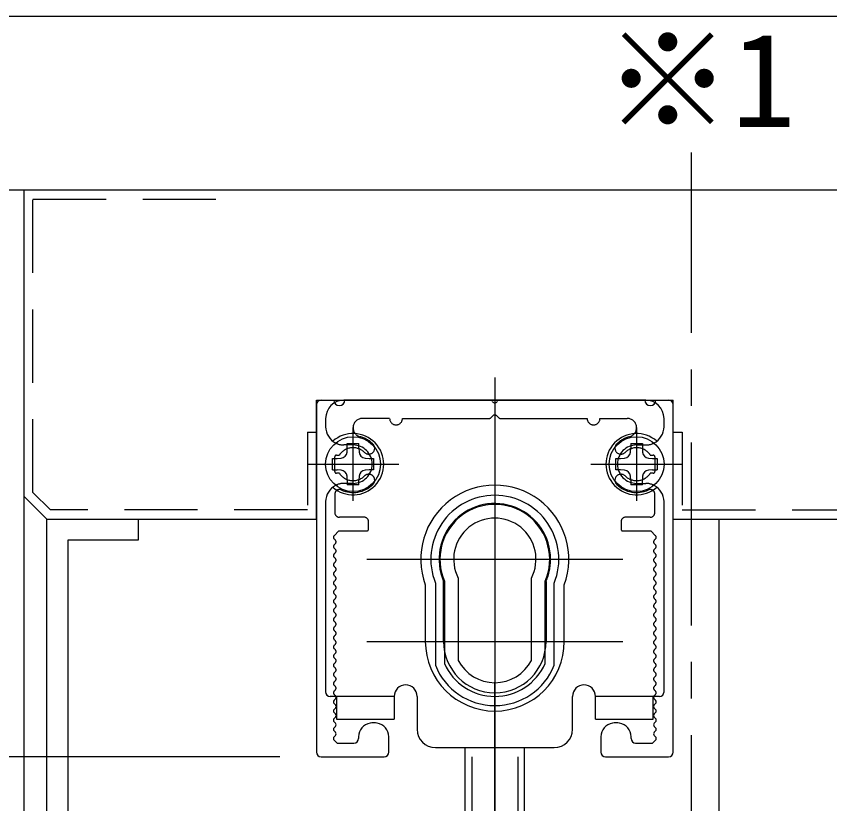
# Model space of a CAD drawing. Units: millimetres, scale not verified. Extents: x -800 to 800, y -554 to 554.
# Drawn here: x -510 to -421.1, y 381.5 to 467.6 of the extents above; entities that cross this region are included whole.
import ezdxf
from ezdxf.enums import TextEntityAlignment as Align

# ---------------------------------------------------------------- set-up
doc = ezdxf.new("R2010")
doc.units = ezdxf.units.MM
doc.header["$LTSCALE"] = 4
for name, pattern in [('CHAIN1', [8, 5, -1, 1, -1]), ('USER1', [19.05, 12.7, -6.35]), ('USER11', [14.01, 12, -1, 0.01, -1]), ('USER9', [3, 2, -1])]:
    doc.linetypes.add(name, pattern=pattern)
doc.layers.add('2-0', color=7, linetype='Continuous', lineweight=25)
doc.styles.add('ＭＳ ゴシック', font='')
doc.styles.get('ＭＳ ゴシック').set_extended_font_data('MS Gothic')

msp = doc.modelspace()

# ---------------------------------------------------------------- linework, layer by layer
at = {"layer": '2-0'}
for p, q in [((-512.177, 467.642), (-360.177, 467.642)), ((-512.177, 448.653), (-360.177, 448.653)), ((-509.177, 448.653), (-509.177, 177.021)), ((-509.177, 448.653), (-509.177, 415.153)), ((-476.677, 425.653), (-475.277, 425.653)), ((-441.177, 425.653), (-474.177, 425.653)), ((-474.077, 425.653), (-458.197, 425.653)), ((-472.077, 425.653), (-443.277, 425.653)), ((-443.277, 425.653), (-472.077, 425.653)), ((-457.158, 425.653), (-441.277, 425.653)), ((-440.077, 425.653), (-438.677, 425.653)), ((-438.177, 412.653), (-438.177, 425.653)), ((-477.177, 425.153), (-477.177, 387.153)), ((-438.177, 387.153), (-438.177, 425.153)), ((-476.177, 423.653), (-476.177, 422.753)), ((-439.177, 422.753), (-439.177, 423.653)), ((-473.807, 420.403), (-473.807, 420.903)), ((-473.807, 420.903), (-472.547, 420.903)), ((-472.547, 420.403), (-472.547, 420.903)), ((-442.807, 420.903), (-441.547, 420.903)), ((-442.807, 420.903), (-442.807, 420.403)), ((-441.547, 420.903), (-441.547, 420.403)), ((-473.841, 419.962), (-473.807, 420.403)), ((-472.547, 420.403), (-472.514, 419.962)), ((-442.841, 419.962), (-442.807, 420.403)), ((-441.547, 420.403), (-441.514, 419.962)), ((-475.427, 419.283), (-474.927, 419.283)), ((-475.427, 418.023), (-475.427, 419.283)), ((-474.927, 419.283), (-474.486, 419.317)), ((-471.869, 419.317), (-471.427, 419.283)), ((-471.427, 419.283), (-470.927, 419.283)), ((-470.927, 419.283), (-470.927, 418.023)), ((-444.427, 418.023), (-444.427, 419.283)), ((-444.427, 419.283), (-443.927, 419.283)), ((-443.927, 419.283), (-443.486, 419.317)), ((-440.869, 419.317), (-440.427, 419.283)), ((-440.427, 419.283), (-439.927, 419.283)), ((-439.927, 419.283), (-439.927, 418.023)), ((-475.427, 418.023), (-474.927, 418.023)), ((-474.486, 417.99), (-474.927, 418.023)), ((-473.807, 416.903), (-473.841, 417.345)), ((-472.514, 417.345), (-472.547, 416.903)), ((-471.427, 418.023), (-471.869, 417.99)), ((-470.927, 418.023), (-471.427, 418.023)), ((-443.927, 418.023), (-444.427, 418.023)), ((-443.486, 417.99), (-443.927, 418.023)), ((-442.807, 416.903), (-442.841, 417.345)), ((-441.514, 417.345), (-441.547, 416.903)), ((-440.427, 418.023), (-440.869, 417.99)), ((-440.427, 418.023), (-439.927, 418.023)), ((-473.807, 416.903), (-473.807, 416.403)), ((-472.547, 416.403), (-473.807, 416.403)), ((-472.547, 416.403), (-472.547, 416.903)), ((-442.807, 416.903), (-442.807, 416.403)), ((-441.547, 416.403), (-442.807, 416.403)), ((-441.547, 416.403), (-441.547, 416.903)), ((-506.677, 412.653), (-509.177, 415.153)), ((-476.177, 414.553), (-476.177, 393.753)), ((-439.177, 393.753), (-439.177, 414.553)), ((-506.677, 412.653), (-477.177, 412.653)), ((-506.677, 362.653), (-506.677, 412.653)), ((-506.677, 412.653), (-496.677, 412.653)), ((-496.677, 412.653), (-496.677, 410.353)), ((-438.177, 412.653), (-365.677, 412.653)), ((-433.177, 412.653), (-433.177, 197.153)), ((-504.377, 410.353), (-504.377, 362.653)), ((-496.677, 410.353), (-504.377, 410.353)), ((-464.177, 405.655), (-464.177, 396.655)), ((-461.677, 406.192), (-461.677, 397.192)), ((-453.677, 397.192), (-453.677, 406.192)), ((-452.177, 399.253), (-452.177, 405.855)), ((-451.177, 396.655), (-451.177, 405.655)), ((-465.277, 405.451), (-465.277, 399.253)), ((-450.077, 399.253), (-450.077, 405.451)), ((-452.177, 396.855), (-452.177, 399.253)), ((-474.977, 393.253), (-475.677, 393.253)), ((-468.677, 393.253), (-468.677, 390.753)), ((-466.177, 393.253), (-466.177, 389.653)), ((-449.177, 389.653), (-449.177, 393.253)), ((-446.677, 390.753), (-446.677, 393.253)), ((-439.677, 393.253), (-440.377, 393.253)), ((-475.251, 392.83), (-475.104, 392.976)), ((-475.104, 392.33), (-475.251, 392.476)), ((-440.251, 392.976), (-440.104, 392.83)), ((-440.104, 392.476), (-440.251, 392.33)), ((-475.251, 391.83), (-475.104, 391.976)), ((-475.104, 391.33), (-475.251, 391.476)), ((-440.251, 391.976), (-440.104, 391.83)), ((-440.104, 391.476), (-440.251, 391.33)), ((-475.251, 390.83), (-475.104, 390.976)), ((-440.251, 390.976), (-440.104, 390.83)), ((-475.104, 390.33), (-475.251, 390.476)), ((-475.251, 389.83), (-475.104, 389.976)), ((-440.104, 390.476), (-440.251, 390.33)), ((-440.251, 389.976), (-440.104, 389.83)), ((-475.104, 389.33), (-475.251, 389.476)), ((-475.251, 388.83), (-475.104, 388.976)), ((-472.577, 388.842), (-472.577, 388.653)), ((-469.277, 387.153), (-469.277, 388.842)), ((-446.077, 388.842), (-446.077, 387.153)), ((-442.777, 388.653), (-442.777, 388.842)), ((-440.104, 389.476), (-440.251, 389.33)), ((-440.251, 388.976), (-440.104, 388.83)), ((-474.927, 388.153), (-475.251, 388.476)), ((-474.927, 388.153), (-473.077, 388.153)), ((-442.277, 388.153), (-440.427, 388.153)), ((-440.104, 388.476), (-440.427, 388.153)), ((-464.177, 387.653), (-451.177, 387.653)), ((-460.927, 377.514), (-460.927, 387.653)), ((-454.427, 377.514), (-454.427, 387.653)), ((-481.177, 386.653), (-562.245, 386.653)), ((-481.177, 386.653), (-562.245, 386.653)), ((-476.677, 386.653), (-469.777, 386.653)), ((-460.177, 386.653), (-460.177, 378.653)), ((-457.677, 386.653), (-457.677, 378.653)), ((-455.177, 386.653), (-455.177, 378.653)), ((-445.577, 386.653), (-438.677, 386.653))]:
    msp.add_line(p, q, dxfattribs=at)
at = {"layer": '2-0', "linetype": 'CHAIN1'}
msp.add_line((-436.177, 177.021), (-436.177, 452.734), dxfattribs=at)
at = {"layer": '2-0', "linetype": 'USER11'}
for p, q in [((-457.677, 428.118), (-457.677, 383.118)), ((-457.677, 425.729), (-457.677, 421.729)), ((-473.177, 414.653), (-473.177, 422.653)), ((-442.177, 422.653), (-442.177, 414.653)), ((-457.677, 422.253), (-457.677, 394.253)), ((-478.177, 418.653), (-468.177, 418.653)), ((-447.177, 418.653), (-437.177, 418.653)), ((-457.677, 413.253), (-457.677, 385.253)), ((-471.677, 408.253), (-443.677, 408.253)), ((-469.382, 408.253), (-445.566, 408.253)), ((-457.677, 404.453), (-457.677, 394.053)), ((-471.677, 399.253), (-443.677, 399.253)), ((-467.502, 399.253), (-447.864, 399.253)), ((-457.677, 348.614), (-457.677, 394.814))]:
    msp.add_line(p, q, dxfattribs=at)
at = {"layer": '2-0', "linetype": 'USER1'}
for p, q in [((-469.177, 423.653), (-472.164, 423.653)), ((-467.777, 423.653), (-458.302, 423.653)), ((-457.889, 423.941), (-458.089, 423.741)), ((-457.265, 423.741), (-457.465, 423.941)), ((-457.053, 423.653), (-447.577, 423.653)), ((-446.177, 423.653), (-443.191, 423.653)), ((-473.177, 420.753), (-474.177, 420.753)), ((-442.177, 420.753), (-441.177, 420.753)), ((-475.177, 417.853), (-475.177, 419.453)), ((-474.977, 419.653), (-474.674, 419.653)), ((-440.681, 419.653), (-440.377, 419.653)), ((-440.177, 419.453), (-440.177, 417.853)), ((-474.674, 417.653), (-474.977, 417.653)), ((-440.377, 417.653), (-440.681, 417.653)), ((-473.177, 416.553), (-474.177, 416.553)), ((-442.177, 416.553), (-441.177, 416.553)), ((-475.177, 415.38), (-475.177, 413.353)), ((-440.177, 413.353), (-440.177, 415.38)), ((-471.977, 412.853), (-474.677, 412.853)), ((-440.677, 412.853), (-443.377, 412.853)), ((-471.477, 411.553), (-471.477, 412.353)), ((-443.877, 412.353), (-443.877, 411.553)), ((-475.251, 410.83), (-474.727, 411.353)), ((-474.727, 411.353), (-471.677, 411.353)), ((-443.677, 411.353), (-440.627, 411.353)), ((-440.627, 411.353), (-440.104, 410.83)), ((-475.104, 410.33), (-475.251, 410.476)), ((-440.104, 410.476), (-440.251, 410.33)), ((-475.251, 409.83), (-475.104, 409.976)), ((-475.104, 409.33), (-475.251, 409.476)), ((-440.251, 409.976), (-440.104, 409.83)), ((-440.104, 409.476), (-440.251, 409.33)), ((-475.251, 408.83), (-475.104, 408.976)), ((-475.104, 408.33), (-475.251, 408.476)), ((-440.251, 408.976), (-440.104, 408.83)), ((-440.104, 408.476), (-440.251, 408.33)), ((-475.251, 407.83), (-475.104, 407.976)), ((-475.104, 407.33), (-475.251, 407.476)), ((-440.251, 407.976), (-440.104, 407.83)), ((-440.104, 407.476), (-440.251, 407.33)), ((-475.251, 406.83), (-475.104, 406.976)), ((-440.251, 406.976), (-440.104, 406.83)), ((-475.104, 406.33), (-475.251, 406.476)), ((-475.251, 405.83), (-475.104, 405.976)), ((-463.277, 399.253), (-463.277, 405.834)), ((-452.077, 405.834), (-452.077, 399.253)), ((-440.104, 406.476), (-440.251, 406.33)), ((-440.251, 405.976), (-440.104, 405.83)), ((-475.104, 405.33), (-475.251, 405.476)), ((-475.251, 404.83), (-475.104, 404.976)), ((-440.104, 405.476), (-440.251, 405.33)), ((-440.251, 404.976), (-440.104, 404.83)), ((-475.104, 404.33), (-475.251, 404.476)), ((-475.251, 403.83), (-475.104, 403.976)), ((-440.104, 404.476), (-440.251, 404.33)), ((-440.251, 403.976), (-440.104, 403.83)), ((-475.104, 403.33), (-475.251, 403.476)), ((-475.251, 402.83), (-475.104, 402.976)), ((-440.104, 403.476), (-440.251, 403.33)), ((-440.251, 402.976), (-440.104, 402.83)), ((-475.104, 402.33), (-475.251, 402.476)), ((-440.104, 402.476), (-440.251, 402.33)), ((-475.251, 401.83), (-475.104, 401.976)), ((-475.104, 401.33), (-475.251, 401.476)), ((-440.251, 401.976), (-440.104, 401.83)), ((-440.104, 401.476), (-440.251, 401.33)), ((-475.251, 400.83), (-475.104, 400.976)), ((-475.104, 400.33), (-475.251, 400.476)), ((-440.251, 400.976), (-440.104, 400.83)), ((-440.104, 400.476), (-440.251, 400.33)), ((-475.251, 399.83), (-475.104, 399.976)), ((-475.104, 399.33), (-475.251, 399.476)), ((-440.251, 399.976), (-440.104, 399.83)), ((-440.104, 399.476), (-440.251, 399.33)), ((-475.251, 398.83), (-475.104, 398.976)), ((-440.251, 398.976), (-440.104, 398.83)), ((-475.104, 398.33), (-475.251, 398.476)), ((-475.251, 397.83), (-475.104, 397.976)), ((-440.104, 398.476), (-440.251, 398.33)), ((-440.251, 397.976), (-440.104, 397.83)), ((-475.104, 397.33), (-475.251, 397.476)), ((-475.251, 396.83), (-475.104, 396.976)), ((-440.104, 397.476), (-440.251, 397.33)), ((-440.251, 396.976), (-440.104, 396.83)), ((-475.104, 396.33), (-475.251, 396.476)), ((-475.251, 395.83), (-475.104, 395.976)), ((-440.104, 396.476), (-440.251, 396.33)), ((-440.251, 395.976), (-440.104, 395.83)), ((-475.104, 395.33), (-475.251, 395.476)), ((-475.251, 394.83), (-475.104, 394.976)), ((-440.104, 395.476), (-440.251, 395.33)), ((-440.251, 394.976), (-440.104, 394.83)), ((-475.104, 394.33), (-475.251, 394.476)), ((-440.104, 394.476), (-440.251, 394.33)), ((-475.251, 393.83), (-475.104, 393.976)), ((-475.104, 393.33), (-475.251, 393.476)), ((-468.682, 393.253), (-474.977, 393.253)), ((-440.377, 393.253), (-446.672, 393.253)), ((-440.251, 393.976), (-440.104, 393.83)), ((-440.104, 393.476), (-440.251, 393.33))]:
    msp.add_line(p, q, dxfattribs=at)
at = {"layer": '2-0', "linetype": 'USER9'}
for q in [(-478.177, 413.653), (-477.177, 422.153)]:
    msp.add_line((-478.177, 422.153), q, dxfattribs=at)
for points in [[(-478.177, 413.653), (-506.263, 413.653), (-508.177, 415.567), (-508.177, 447.653), (-488.177, 447.653)], [(-438.177, 422.153), (-437.177, 422.153), (-437.177, 413.653), (-366.092, 413.653), (-364.177, 415.567), (-364.177, 447.653), (-384.177, 447.653)]]:
    msp.add_lwpolyline(points, dxfattribs=at)
at = {"layer": '2-0'}
for points in [[(-477.177, 412.653), (-477.177, 425.653), (-438.177, 425.653)], [(-463.177, 405.855), (-463.177, 399.253), (-463.177, 396.855)], [(-474.977, 393.253), (-474.977, 390.753), (-468.677, 390.753)], [(-446.677, 390.753), (-440.377, 390.753), (-440.377, 393.253)]]:
    msp.add_lwpolyline(points, dxfattribs=at)
for centre in [(-473.177, 418.653), (-442.177, 418.653)]:
    msp.add_circle(centre, 3, dxfattribs=at)
for centre, radius, start, end in [((-476.677, 425.153), 0.5, 90, 180), ((-474.177, 423.653), 2, 90, 180), ((-474.677, 425.653), 0.6, 180, 360), ((-458.197, 425.353), 0.3, 30, 90), ((-457.677, 425.653), 0.3, 210, 270), ((-457.677, 425.653), 0.3, 270, 330), ((-457.158, 425.353), 0.3, 90, 150), ((-440.677, 425.653), 0.6, 180, 360), ((-441.177, 423.653), 2, 360, 90), ((-438.677, 425.153), 0.5, 0, 90), ((-474.177, 422.753), 2, 180, 243.07007), ((-441.177, 422.753), 2, 296.92993, 360), ((-473.177, 418.653), 3.35, 228.58326, 131.41674), ((-442.177, 418.653), 3.35, 48.58326, 311.41674), ((-474.539, 420.015), 0.7, 274.33284, 355.66716), ((-471.816, 420.015), 0.7, 184.33284, 265.66716), ((-443.539, 420.015), 0.7, 274.33284, 355.66716), ((-440.816, 420.015), 0.7, 184.33284, 265.66716), ((-474.539, 417.292), 0.7, 4.33284, 85.66716), ((-471.816, 417.292), 0.7, 94.33284, 175.66716), ((-443.539, 417.292), 0.7, 4.33284, 85.66716), ((-440.816, 417.292), 0.7, 94.33284, 175.66716), ((-474.177, 414.553), 2, 116.92993, 180), ((-457.677, 408.253), 8.1, 339.76329, 200.23671), ((-441.177, 414.553), 2, 0, 63.07007), ((-457.677, 408.253), 7, 90, 201.78679), ((-457.677, 408.253), 7, 338.21321, 90), ((-457.677, 408.253), 6, 336.44354, 203.55646), ((-457.677, 408.253), 4.5, 332.73396, 207.26604), ((-457.677, 399.253), 7.6, 180, 360), ((-457.677, 399.253), 6, 203.55646, 336.44354), ((-457.677, 399.253), 4.5, 207.26604, 332.73396), ((-457.677, 399.253), 7, 201.78679, 270), ((-457.677, 399.253), 7, 270, 338.21321), ((-467.427, 393.253), 1.25, 360, 180), ((-447.927, 393.253), 1.25, 360, 180), ((-475.677, 393.753), 0.5, 180, 270), ((-439.677, 393.753), 0.5, 270, 360), ((-475.074, 392.653), 0.25, 135, 180), ((-475.074, 392.653), 0.25, 180, 225), ((-475.281, 393.153), 0.25, 315, 360), ((-475.281, 392.153), 0.25, 360, 45), ((-440.074, 393.153), 0.25, 180, 225), ((-440.074, 392.153), 0.25, 135, 180), ((-440.281, 392.653), 0.25, 0, 45), ((-440.281, 392.653), 0.25, 315, 360), ((-475.074, 391.653), 0.25, 135, 180), ((-475.074, 391.653), 0.25, 180, 225), ((-475.281, 392.153), 0.25, 315, 360), ((-440.074, 392.153), 0.25, 180, 225), ((-440.281, 391.653), 0.25, 0, 45), ((-440.281, 391.653), 0.25, 315, 0), ((-475.074, 390.653), 0.25, 135, 180), ((-475.074, 390.653), 0.25, 180, 225), ((-475.281, 391.153), 0.25, 360, 45), ((-475.281, 391.153), 0.25, 315, 360), ((-440.074, 391.153), 0.25, 135, 180), ((-440.074, 391.153), 0.25, 180, 225), ((-440.281, 390.653), 0.25, 360, 45), ((-440.281, 390.653), 0.25, 315, 0), ((-475.074, 389.653), 0.25, 135, 180), ((-475.074, 389.653), 0.25, 180, 225), ((-475.281, 390.153), 0.25, 0, 45), ((-475.281, 390.153), 0.25, 315, 0), ((-471.077, 388.842), 1.5, 98.62693, 180), ((-470.927, 387.853), 2.5, 81.37307, 98.62693), ((-470.777, 388.842), 1.5, 360, 81.37307), ((-464.177, 389.653), 2, 180, 270), ((-451.177, 389.653), 2, 270, 0), ((-444.577, 388.842), 1.5, 98.62693, 180), ((-444.427, 387.853), 2.5, 81.37307, 98.62693), ((-444.277, 388.842), 1.5, 360, 81.37307), ((-440.074, 390.153), 0.25, 135, 180), ((-440.074, 390.153), 0.25, 180, 225), ((-440.281, 389.653), 0.25, 0, 45), ((-440.281, 389.653), 0.25, 315, 360), ((-475.074, 388.653), 0.25, 135, 180), ((-475.281, 389.153), 0.25, 360, 45), ((-475.281, 389.153), 0.25, 315, 360), ((-440.074, 389.153), 0.25, 135, 180), ((-440.074, 389.153), 0.25, 180, 225), ((-440.281, 388.653), 0.25, 360, 45), ((-475.074, 388.653), 0.25, 180, 225), ((-473.077, 388.653), 0.5, 270, 0), ((-442.277, 388.653), 0.5, 180, 270), ((-440.281, 388.653), 0.25, 315, 0), ((-476.677, 387.153), 0.5, 180, 270), ((-469.777, 387.153), 0.5, 270, 0), ((-445.577, 387.153), 0.5, 180, 270), ((-438.677, 387.153), 0.5, 270, 0)]:
    msp.add_arc(centre, radius, start, end, dxfattribs=at)
at = {"layer": '2-0', "linetype": 'USER1'}
for centre, radius, start, end in [((-472.164, 422.64), 1.013, 90, 255.73753), ((-468.477, 423.653), 0.7, 180, 360), ((-458.302, 423.953), 0.3, 270, 315), ((-457.677, 423.729), 0.3, 90, 135), ((-457.677, 423.729), 0.3, 45, 90), ((-457.053, 423.953), 0.3, 225, 270), ((-446.877, 423.653), 0.7, 180, 360), ((-443.191, 422.64), 1.013, 284.26247, 90), ((-473.177, 418.653), 3.1, 45.58469, 75.73753), ((-442.177, 418.653), 3.1, 104.26247, 134.41531), ((-474.177, 422.753), 2, 243.07007, 270), ((-473.177, 418.653), 2.1, 270, 90), ((-471.463, 420.403), 0.65, 225.58469, 45.58469), ((-443.892, 420.403), 0.65, 134.41531, 314.41531), ((-442.177, 418.653), 2.1, 90, 270), ((-441.177, 422.753), 2, 270, 296.92993), ((-473.177, 418.653), 1.8, 45.58469, 146.25101), ((-442.177, 418.653), 1.8, 33.74899, 134.41531), ((-474.977, 419.453), 0.2, 90, 180), ((-440.377, 419.453), 0.2, 360, 90), ((-474.977, 417.853), 0.2, 180, 270), ((-473.177, 418.653), 1.8, 213.74899, 314.41531), ((-471.463, 416.903), 0.65, 314.41531, 134.41531), ((-443.892, 416.903), 0.65, 45.58469, 225.58469), ((-442.177, 418.653), 1.8, 225.58469, 326.25101), ((-440.377, 417.853), 0.2, 270, 0), ((-474.177, 414.553), 2, 90, 116.92993), ((-473.177, 418.653), 3.1, 245.37568, 314.41531), ((-442.177, 418.653), 3.1, 225.58469, 294.62432), ((-441.177, 414.553), 2, 63.07007, 90), ((-474.677, 415.38), 0.5, 65.37568, 180), ((-440.677, 415.38), 0.5, 0, 114.62432), ((-457.677, 408.253), 6.1, 0, 203.35984), ((-474.677, 413.353), 0.5, 180, 270), ((-471.977, 412.353), 0.5, 360, 90), ((-443.377, 412.353), 0.5, 90, 180), ((-440.677, 413.353), 0.5, 270, 0), ((-471.677, 411.553), 0.2, 270, 360), ((-443.677, 411.553), 0.2, 180, 270), ((-475.074, 410.653), 0.25, 135, 180), ((-475.074, 410.653), 0.25, 180, 225), ((-475.281, 410.153), 0.25, 360, 45), ((-475.281, 410.153), 0.25, 315, 0), ((-440.074, 410.153), 0.25, 135, 180), ((-440.074, 410.153), 0.25, 180, 225), ((-440.281, 410.653), 0.25, 315, 45), ((-475.074, 409.653), 0.25, 135, 180), ((-475.074, 409.653), 0.25, 180, 225), ((-475.281, 409.153), 0.25, 360, 45), ((-440.074, 409.153), 0.25, 135, 180), ((-440.281, 409.653), 0.25, 0, 45), ((-440.281, 409.653), 0.25, 315, 0), ((-475.074, 408.653), 0.25, 135, 180), ((-475.074, 408.653), 0.25, 180, 225), ((-475.281, 409.153), 0.25, 315, 0), ((-475.281, 408.153), 0.25, 0, 45), ((-440.074, 409.153), 0.25, 180, 225), ((-440.074, 408.153), 0.25, 135, 180), ((-440.281, 408.653), 0.25, 0, 45), ((-440.281, 408.653), 0.25, 315, 360), ((-475.074, 407.653), 0.25, 135, 180), ((-475.074, 407.653), 0.25, 180, 225), ((-475.281, 408.153), 0.25, 315, 360), ((-457.677, 408.253), 6.1, 336.64016, 0), ((-440.074, 408.153), 0.25, 180, 225), ((-440.281, 407.653), 0.25, 0, 45), ((-440.281, 407.653), 0.25, 315, 0), ((-475.074, 406.653), 0.25, 135, 180), ((-475.074, 406.653), 0.25, 180, 225), ((-475.281, 407.153), 0.25, 0, 45), ((-475.281, 407.153), 0.25, 315, 0), ((-440.074, 407.153), 0.25, 135, 180), ((-440.074, 407.153), 0.25, 180, 225), ((-440.281, 406.653), 0.25, 360, 45), ((-440.281, 406.653), 0.25, 315, 0), ((-475.074, 405.653), 0.25, 135, 180), ((-475.074, 405.653), 0.25, 180, 225), ((-475.281, 406.153), 0.25, 360, 45), ((-475.281, 406.153), 0.25, 315, 360), ((-440.074, 406.153), 0.25, 135, 180), ((-440.074, 406.153), 0.25, 180, 225), ((-440.281, 405.653), 0.25, 360, 45), ((-440.281, 405.653), 0.25, 315, 0), ((-475.074, 404.653), 0.25, 135, 180), ((-475.281, 405.153), 0.25, 315, 45), ((-440.074, 405.153), 0.25, 135, 225), ((-440.281, 404.653), 0.25, 0, 45), ((-475.074, 404.653), 0.25, 180, 225), ((-475.281, 404.153), 0.25, 360, 45), ((-475.281, 404.153), 0.25, 315, 360), ((-440.074, 404.153), 0.25, 135, 180), ((-440.074, 404.153), 0.25, 180, 225), ((-440.281, 404.653), 0.25, 315, 360), ((-475.074, 403.653), 0.25, 135, 180), ((-475.074, 403.653), 0.25, 180, 225), ((-475.281, 403.153), 0.25, 360, 45), ((-475.281, 403.153), 0.25, 315, 0), ((-440.074, 403.153), 0.25, 135, 180), ((-440.074, 403.153), 0.25, 180, 225), ((-440.281, 403.653), 0.25, 0, 45), ((-440.281, 403.653), 0.25, 315, 0), ((-475.074, 402.653), 0.25, 135, 180), ((-475.074, 402.653), 0.25, 180, 225), ((-475.281, 402.153), 0.25, 0, 45), ((-475.281, 402.153), 0.25, 315, 360), ((-440.074, 402.153), 0.25, 135, 180), ((-440.074, 402.153), 0.25, 180, 225), ((-440.281, 402.653), 0.25, 360, 45), ((-440.281, 402.653), 0.25, 315, 360), ((-475.074, 401.653), 0.25, 135, 180), ((-475.074, 401.653), 0.25, 180, 225), ((-475.281, 401.153), 0.25, 360, 45), ((-440.074, 401.153), 0.25, 135, 180), ((-440.281, 401.653), 0.25, 360, 45), ((-440.281, 401.653), 0.25, 315, 0), ((-475.074, 400.653), 0.25, 135, 180), ((-475.074, 400.653), 0.25, 180, 225), ((-475.281, 401.153), 0.25, 315, 0), ((-475.281, 400.153), 0.25, 360, 45), ((-440.074, 401.153), 0.25, 180, 225), ((-440.074, 400.153), 0.25, 135, 180), ((-440.281, 400.653), 0.25, 0, 45), ((-440.281, 400.653), 0.25, 315, 0), ((-475.074, 399.653), 0.25, 135, 180), ((-475.074, 399.653), 0.25, 180, 225), ((-475.281, 400.153), 0.25, 315, 0), ((-440.074, 400.153), 0.25, 180, 225), ((-440.281, 399.653), 0.25, 360, 45), ((-440.281, 399.653), 0.25, 315, 360), ((-475.074, 398.653), 0.25, 135, 180), ((-475.074, 398.653), 0.25, 180, 225), ((-475.281, 399.153), 0.25, 0, 45), ((-475.281, 399.153), 0.25, 315, 0), ((-457.677, 399.253), 5.6, 180, 360), ((-440.074, 399.153), 0.25, 135, 180), ((-440.074, 399.153), 0.25, 180, 225), ((-440.281, 398.653), 0.25, 0, 45), ((-440.281, 398.653), 0.25, 315, 360), ((-475.074, 397.653), 0.25, 135, 180), ((-475.074, 397.653), 0.25, 180, 225), ((-475.281, 398.153), 0.25, 0, 45), ((-475.281, 398.153), 0.25, 315, 0), ((-440.074, 398.153), 0.25, 135, 180), ((-440.074, 398.153), 0.25, 180, 225), ((-440.281, 397.653), 0.25, 360, 45), ((-440.281, 397.653), 0.25, 315, 360), ((-475.074, 396.653), 0.25, 135, 180), ((-475.281, 397.153), 0.25, 360, 45), ((-475.281, 397.153), 0.25, 315, 360), ((-440.074, 397.153), 0.25, 135, 180), ((-440.074, 397.153), 0.25, 180, 225), ((-440.281, 396.653), 0.25, 0, 45), ((-475.074, 396.653), 0.25, 180, 225), ((-475.074, 395.653), 0.25, 135, 180), ((-475.281, 396.153), 0.25, 360, 45), ((-475.281, 396.153), 0.25, 315, 360), ((-440.074, 396.153), 0.25, 135, 180), ((-440.074, 396.153), 0.25, 180, 225), ((-440.281, 396.653), 0.25, 315, 360), ((-440.281, 395.653), 0.25, 0, 45), ((-475.074, 395.653), 0.25, 180, 225), ((-475.281, 395.153), 0.25, 360, 45), ((-475.281, 395.153), 0.25, 315, 360), ((-440.074, 395.153), 0.25, 135, 180), ((-440.074, 395.153), 0.25, 180, 225), ((-440.281, 395.653), 0.25, 315, 0), ((-475.074, 394.653), 0.25, 135, 180), ((-475.074, 394.653), 0.25, 180, 225), ((-475.281, 394.153), 0.25, 0, 45), ((-475.281, 394.153), 0.25, 315, 0), ((-440.074, 394.153), 0.25, 135, 180), ((-440.074, 394.153), 0.25, 180, 225), ((-440.281, 394.653), 0.25, 0, 45), ((-440.281, 394.653), 0.25, 315, 0), ((-475.074, 393.653), 0.25, 135, 180), ((-475.074, 393.653), 0.25, 180, 225), ((-475.281, 393.153), 0.25, 0, 45), ((-440.074, 393.153), 0.25, 135, 180), ((-440.281, 393.653), 0.25, 360, 45), ((-440.281, 393.653), 0.25, 315, 360)]:
    msp.add_arc(centre, radius, start, end, dxfattribs=at)

# ---------------------------------------------------------------- texts
at = {"layer": '2-0', "style": 'ＭＳ ゴシック'}
msp.add_text('※1', height=10.26, dxfattribs=at).set_placement((-445.769, 452.46), align=Align.BOTTOM_LEFT)

doc.saveas('drawing.dxf')
